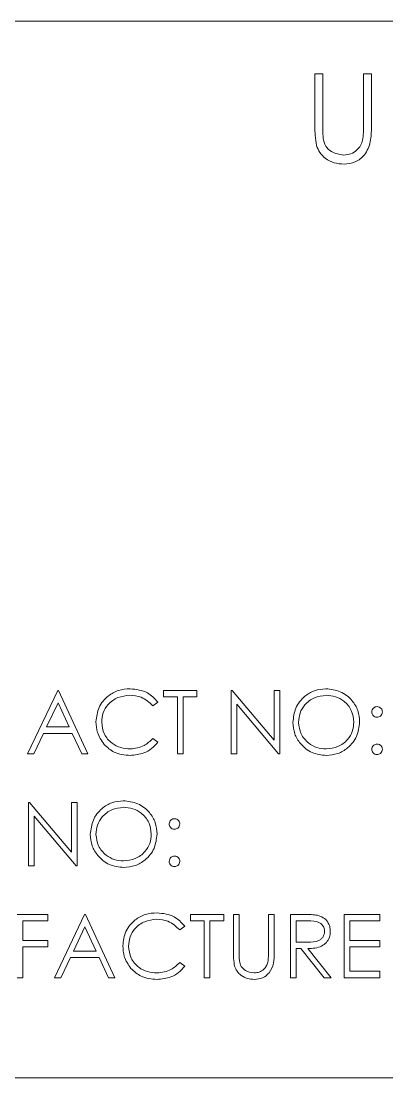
# Paper-space layout 'Layout1' of a CAD drawing. Header units: inches. Extents: x 1.4 to 42.2, y 1.7 to 32.5.
# Drawn here: x 34.1101 to 34.2398, y 29.5157 to 29.8907 of the extents above; entities that cross this region are included whole.
import ezdxf

# ---------------------------------------------------------------- set-up
doc = ezdxf.new("R2010")
doc.units = ezdxf.units.IN
doc.header["$MEASUREMENT"] = 0
doc.layers.add('SLD-0', color=179, linetype='Continuous')

psp = doc.layouts.get("Layout1")

# ---------------------------------------------------------------- linework, layer by layer
at = {"layer": 'SLD-0', "color": 179, "linetype": 'Continuous', "lineweight": 15}
for p, q in [((34.70674, 29.89065), (33.89424, 29.89065)), ((34.21427, 29.87196), (34.21708, 29.87196)), ((34.21427, 29.85308), (34.21427, 29.87196)), ((34.21708, 29.87196), (34.21708, 29.85323)), ((34.2315, 29.85323), (34.2315, 29.87196)), ((34.2315, 29.87196), (34.23431, 29.87196)), ((34.23431, 29.87196), (34.23431, 29.85308)), ((34.11241, 29.63065), (34.12308, 29.65315)), ((34.12308, 29.65315), (34.12337, 29.65315)), ((34.12337, 29.65315), (34.13376, 29.63065)), ((34.16058, 29.65084), (34.16058, 29.65315)), ((34.16058, 29.65315), (34.17241, 29.65315)), ((34.17241, 29.65315), (34.17241, 29.65084)), ((34.18453, 29.63065), (34.18453, 29.65315)), ((34.18453, 29.65315), (34.18495, 29.65315)), ((34.18495, 29.65315), (34.19981, 29.63544)), ((34.19981, 29.63544), (34.19981, 29.65315)), ((34.19981, 29.65315), (34.20183, 29.65315)), ((34.20183, 29.65315), (34.20183, 29.63065)), ((34.12321, 29.64877), (34.11913, 29.64017)), ((34.12717, 29.64017), (34.12321, 29.64877)), ((34.15856, 29.64902), (34.1568, 29.64767)), ((34.16549, 29.65084), (34.16058, 29.65084)), ((34.16549, 29.63065), (34.16549, 29.65084)), ((34.17241, 29.65084), (34.16751, 29.65084)), ((34.16751, 29.65084), (34.16751, 29.63065)), ((34.18655, 29.64832), (34.18655, 29.63065)), ((34.20137, 29.63065), (34.18655, 29.64832)), ((34.11913, 29.64017), (34.12717, 29.64017)), ((34.11804, 29.63786), (34.11461, 29.63065)), ((34.12824, 29.63786), (34.11804, 29.63786)), ((34.13156, 29.63065), (34.12824, 29.63786)), ((34.1568, 29.63613), (34.15856, 29.63479)), ((34.11461, 29.63065), (34.11241, 29.63065)), ((34.13376, 29.63065), (34.13156, 29.63065)), ((34.16751, 29.63065), (34.16549, 29.63065)), ((34.18655, 29.63065), (34.18453, 29.63065)), ((34.20183, 29.63065), (34.20137, 29.63065)), ((34.1127, 29.5909), (34.1127, 29.6134)), ((34.1127, 29.6134), (34.11312, 29.6134)), ((34.11312, 29.6134), (34.12799, 29.59569)), ((34.12799, 29.59569), (34.12799, 29.6134)), ((34.12799, 29.6134), (34.13001, 29.6134)), ((34.13001, 29.6134), (34.13001, 29.5909)), ((34.12955, 29.5909), (34.11472, 29.60857)), ((34.11472, 29.60857), (34.11472, 29.5909)), ((34.11472, 29.5909), (34.1127, 29.5909)), ((34.13001, 29.5909), (34.12955, 29.5909)), ((34.10866, 29.57365), (34.11962, 29.57365)), ((34.11962, 29.57365), (34.11962, 29.57134)), ((34.12193, 29.55115), (34.1326, 29.57365)), ((34.1326, 29.57365), (34.13289, 29.57365)), ((34.13289, 29.57365), (34.14328, 29.55115)), ((34.1701, 29.57134), (34.1701, 29.57365)), ((34.1701, 29.57365), (34.18193, 29.57365)), ((34.18193, 29.57365), (34.18193, 29.57134)), ((34.18539, 29.56006), (34.18539, 29.57365)), ((34.18539, 29.57365), (34.18741, 29.57365)), ((34.18741, 29.57365), (34.18741, 29.56017)), ((34.1978, 29.57365), (34.19981, 29.57365)), ((34.1978, 29.56017), (34.1978, 29.57365)), ((34.19981, 29.57365), (34.19981, 29.56006)), ((34.20558, 29.57365), (34.21009, 29.57365)), ((34.20558, 29.55115), (34.20558, 29.57365)), ((34.22462, 29.57365), (34.23731, 29.57365)), ((34.22462, 29.55115), (34.22462, 29.57365)), ((34.23731, 29.57365), (34.23731, 29.57134)), ((34.11962, 29.57134), (34.11068, 29.57134)), ((34.11068, 29.57134), (34.11068, 29.56442)), ((34.13272, 29.56927), (34.12865, 29.56067)), ((34.13669, 29.56067), (34.13272, 29.56927)), ((34.16808, 29.56952), (34.16632, 29.56817)), ((34.17501, 29.57134), (34.1701, 29.57134)), ((34.17501, 29.55115), (34.17501, 29.57134)), ((34.18193, 29.57134), (34.17703, 29.57134)), ((34.17703, 29.57134), (34.17703, 29.55115)), ((34.21182, 29.57134), (34.2076, 29.57134)), ((34.2076, 29.57134), (34.2076, 29.56384)), ((34.23731, 29.57134), (34.22664, 29.57134)), ((34.22664, 29.57134), (34.22664, 29.56442)), ((34.11068, 29.56442), (34.11962, 29.56442)), ((34.11962, 29.56211), (34.11068, 29.56211)), ((34.11068, 29.56211), (34.11068, 29.55115)), ((34.11962, 29.56442), (34.11962, 29.56211)), ((34.2076, 29.56384), (34.21172, 29.56381)), ((34.20924, 29.56154), (34.2076, 29.56154)), ((34.2076, 29.56154), (34.2076, 29.55115)), ((34.21751, 29.55115), (34.20924, 29.56154)), ((34.21174, 29.56154), (34.22001, 29.55115)), ((34.22664, 29.56442), (34.23731, 29.56442)), ((34.23731, 29.56211), (34.22664, 29.56211)), ((34.22664, 29.56211), (34.22664, 29.55346)), ((34.23731, 29.56442), (34.23731, 29.56211)), ((34.12755, 29.55836), (34.12413, 29.55115)), ((34.13775, 29.55836), (34.12755, 29.55836)), ((34.12865, 29.56067), (34.13669, 29.56067)), ((34.14108, 29.55115), (34.13775, 29.55836)), ((34.16632, 29.55663), (34.16808, 29.55529)), ((34.11068, 29.55115), (34.10866, 29.55115)), ((34.12413, 29.55115), (34.12193, 29.55115)), ((34.14328, 29.55115), (34.14108, 29.55115)), ((34.17703, 29.55115), (34.17501, 29.55115)), ((34.2076, 29.55115), (34.20558, 29.55115)), ((34.22001, 29.55115), (34.21751, 29.55115)), ((34.23731, 29.55115), (34.22462, 29.55115)), ((34.22664, 29.55346), (34.23731, 29.55346)), ((34.23731, 29.55346), (34.23731, 29.55115)), ((33.89424, 29.51565), (34.70674, 29.51565))]:
    psp.add_line(p, q, dxfattribs=at)
for points, knots in [([(34.21483, 29.8465), (34.21463, 29.84772), (34.21427, 29.8499), (34.21427, 29.85211), (34.21427, 29.85308)], [0, 0, 0, 0, 0.559481, 1, 1, 1, 1]), ([(34.21708, 29.85323), (34.21708, 29.85246), (34.21707, 29.85107), (34.21716, 29.84969), (34.2172, 29.84908)], [0, 0, 0, 0, 0.5601716, 1, 1, 1, 1]), ([(34.23431, 29.85308), (34.23428, 29.85134), (34.23423, 29.84788), (34.23234, 29.84326), (34.2287, 29.84035), (34.22597, 29.84005), (34.2246, 29.83991)], [0, 0, 0, 0, 0.2816582, 0.5601154, 0.7800822, 1, 1, 1, 1]), ([(34.23118, 29.84838), (34.2313, 29.84928), (34.23151, 29.85089), (34.2315, 29.85252), (34.2315, 29.85323)], [0, 0, 0, 0, 0.559599, 1, 1, 1, 1]), ([(34.2246, 29.83991), (34.22341, 29.83999), (34.22104, 29.84015), (34.21805, 29.8417), (34.21586, 29.84389), (34.21517, 29.84563), (34.21483, 29.8465)], [0, 0, 0, 0, 0.280219, 0.559918, 0.779946, 1, 1, 1, 1]), ([(34.2172, 29.84908), (34.2174, 29.84812), (34.2178, 29.84621), (34.22048, 29.84376), (34.22294, 29.84336), (34.22444, 29.84311)], [0, 0, 0, 0, 0.2810716, 0.5608286, 1, 1, 1, 1]), ([(34.22444, 29.84311), (34.2253, 29.8432), (34.22702, 29.84339), (34.22911, 29.84471), (34.23053, 29.84645), (34.23096, 29.84774), (34.23118, 29.84838)], [0, 0, 0, 0, 0.279787, 0.55937, 0.779548, 1, 1, 1, 1]), ([(34.13664, 29.64203), (34.13685, 29.6438), (34.13726, 29.64732), (34.14059, 29.65119), (34.14459, 29.65342), (34.14736, 29.65363), (34.14875, 29.65373)], [0, 0, 0, 0, 0.27951, 0.559074, 0.779372, 1, 1, 1, 1]), ([(34.14862, 29.65142), (34.14718, 29.65126), (34.14431, 29.65093), (34.14096, 29.64849), (34.13897, 29.64527), (34.13876, 29.64301), (34.13866, 29.64188)], [0, 0, 0, 0, 0.279853, 0.559516, 0.779679, 1, 1, 1, 1]), ([(34.1568, 29.64767), (34.15549, 29.64888), (34.15316, 29.65105), (34.15001, 29.65131), (34.14862, 29.65142)], [0, 0, 0, 0, 0.5584274, 1, 1, 1, 1]), ([(34.14875, 29.65373), (34.15091, 29.65349), (34.15477, 29.65306), (34.1574, 29.65026), (34.15856, 29.64902)], [0, 0, 0, 0, 0.559519, 1, 1, 1, 1]), ([(34.20645, 29.6418), (34.20666, 29.64354), (34.20707, 29.64701), (34.21015, 29.65096), (34.21404, 29.65332), (34.21677, 29.65359), (34.21813, 29.65373)], [0, 0, 0, 0, 0.279737, 0.559332, 0.77968, 1, 1, 1, 1]), ([(34.21823, 29.65142), (34.21681, 29.65124), (34.21397, 29.65087), (34.21072, 29.64836), (34.20877, 29.64517), (34.20857, 29.64293), (34.20847, 29.64181)], [0, 0, 0, 0, 0.279624, 0.55935, 0.779627, 1, 1, 1, 1]), ([(34.21813, 29.65373), (34.21989, 29.65354), (34.22342, 29.65317), (34.22736, 29.64998), (34.22976, 29.64606), (34.22999, 29.64329), (34.2301, 29.64191)], [0, 0, 0, 0, 0.2797703, 0.5593632, 0.7795704, 1, 1, 1, 1]), ([(34.22808, 29.64191), (34.22791, 29.64334), (34.22757, 29.6462), (34.22483, 29.6493), (34.22158, 29.65109), (34.21935, 29.65131), (34.21823, 29.65142)], [0, 0, 0, 0, 0.279467, 0.558873, 0.779517, 1, 1, 1, 1]), ([(34.23443, 29.64551), (34.23446, 29.64578), (34.23453, 29.64633), (34.23504, 29.64695), (34.23565, 29.64732), (34.23609, 29.64736), (34.2363, 29.64738)], [0, 0, 0, 0, 0.279534, 0.559449, 0.779684, 1, 1, 1, 1]), ([(34.2363, 29.64363), (34.23603, 29.64366), (34.23547, 29.64373), (34.23486, 29.64424), (34.23449, 29.64486), (34.23445, 29.64529), (34.23443, 29.64551)], [0, 0, 0, 0, 0.279659, 0.5593, 0.779618, 1, 1, 1, 1]), ([(34.2363, 29.64738), (34.23658, 29.64735), (34.23714, 29.64729), (34.23774, 29.64677), (34.23813, 29.64616), (34.23816, 29.64573), (34.23818, 29.64551)], [0, 0, 0, 0, 0.279621, 0.559233, 0.779532, 1, 1, 1, 1]), ([(34.23818, 29.64551), (34.23815, 29.64523), (34.23809, 29.64468), (34.23757, 29.64407), (34.23696, 29.64369), (34.23652, 29.64365), (34.2363, 29.64363)], [0, 0, 0, 0, 0.279516, 0.559346, 0.779561, 1, 1, 1, 1]), ([(34.13949, 29.63401), (34.13856, 29.63537), (34.1369, 29.63781), (34.13672, 29.64074), (34.13664, 29.64203)], [0, 0, 0, 0, 0.559028, 1, 1, 1, 1]), ([(34.13866, 29.64188), (34.13883, 29.64042), (34.13918, 29.63751), (34.14199, 29.63438), (34.14534, 29.63262), (34.14762, 29.63246), (34.14876, 29.63238)], [0, 0, 0, 0, 0.279433, 0.558916, 0.779283, 1, 1, 1, 1]), ([(34.21831, 29.63007), (34.21657, 29.63027), (34.21308, 29.63065), (34.2092, 29.63383), (34.20681, 29.6377), (34.20657, 29.64043), (34.20645, 29.6418)], [0, 0, 0, 0, 0.279664, 0.559352, 0.779635, 1, 1, 1, 1]), ([(34.20847, 29.64181), (34.20864, 29.64039), (34.20898, 29.63756), (34.2117, 29.6345), (34.21489, 29.63266), (34.21712, 29.63247), (34.21823, 29.63238)], [0, 0, 0, 0, 0.279413, 0.559077, 0.779478, 1, 1, 1, 1]), ([(34.21823, 29.63238), (34.21966, 29.63255), (34.22252, 29.63287), (34.22583, 29.63533), (34.22777, 29.63854), (34.22798, 29.64079), (34.22808, 29.64191)], [0, 0, 0, 0, 0.279831, 0.559386, 0.779651, 1, 1, 1, 1]), ([(34.2301, 29.64191), (34.2299, 29.64016), (34.22951, 29.63667), (34.2263, 29.6328), (34.22243, 29.63042), (34.21968, 29.63019), (34.21831, 29.63007)], [0, 0, 0, 0, 0.279633, 0.559348, 0.779601, 1, 1, 1, 1]), ([(34.14877, 29.63007), (34.14678, 29.63024), (34.14323, 29.63054), (34.14064, 29.63295), (34.13949, 29.63401)], [0, 0, 0, 0, 0.5598, 1, 1, 1, 1]), ([(34.14876, 29.63238), (34.1505, 29.63259), (34.15361, 29.63297), (34.15582, 29.63517), (34.1568, 29.63613)], [0, 0, 0, 0, 0.558776, 1, 1, 1, 1]), ([(34.15856, 29.63479), (34.15787, 29.634), (34.15648, 29.63241), (34.15315, 29.6305), (34.15043, 29.63023), (34.14877, 29.63007)], [0, 0, 0, 0, 0.280399, 0.560792, 1, 1, 1, 1]), ([(34.23443, 29.63224), (34.23446, 29.63251), (34.23453, 29.63307), (34.23504, 29.63368), (34.23565, 29.63406), (34.23609, 29.63409), (34.2363, 29.63411)], [0, 0, 0, 0, 0.27961, 0.559285, 0.779543, 1, 1, 1, 1]), ([(34.2363, 29.63411), (34.23658, 29.63408), (34.23714, 29.63402), (34.23774, 29.6335), (34.23813, 29.63289), (34.23816, 29.63246), (34.23818, 29.63224)], [0, 0, 0, 0, 0.279585, 0.559244, 0.779445, 1, 1, 1, 1]), ([(34.2363, 29.63036), (34.23603, 29.6304), (34.23548, 29.63046), (34.23487, 29.63097), (34.23449, 29.63159), (34.23445, 29.63202), (34.23443, 29.63224)], [0, 0, 0, 0, 0.279574, 0.559172, 0.779604, 1, 1, 1, 1]), ([(34.23818, 29.63224), (34.23815, 29.63196), (34.23808, 29.63141), (34.23757, 29.6308), (34.23696, 29.63042), (34.23652, 29.63038), (34.2363, 29.63036)], [0, 0, 0, 0, 0.279504, 0.559382, 0.779673, 1, 1, 1, 1]), ([(34.13462, 29.60205), (34.13483, 29.60379), (34.13525, 29.60726), (34.13832, 29.61121), (34.14221, 29.61357), (34.14494, 29.61384), (34.1463, 29.61398)], [0, 0, 0, 0, 0.279737, 0.559331, 0.77968, 1, 1, 1, 1]), ([(34.1463, 29.61398), (34.14807, 29.61379), (34.15159, 29.61342), (34.15554, 29.61023), (34.15793, 29.60631), (34.15816, 29.60354), (34.15828, 29.60216)], [0, 0, 0, 0, 0.2797699, 0.5593631, 0.7795703, 1, 1, 1, 1]), ([(34.1464, 29.61167), (34.14498, 29.61149), (34.14214, 29.61112), (34.13889, 29.60861), (34.13695, 29.60542), (34.13674, 29.60318), (34.13664, 29.60206)], [0, 0, 0, 0, 0.279624, 0.55935, 0.779627, 1, 1, 1, 1]), ([(34.15626, 29.60216), (34.15608, 29.60359), (34.15574, 29.60645), (34.153, 29.60955), (34.14976, 29.61134), (34.14752, 29.61156), (34.1464, 29.61167)], [0, 0, 0, 0, 0.279468, 0.558873, 0.779518, 1, 1, 1, 1]), ([(34.1626, 29.60576), (34.16264, 29.60603), (34.16271, 29.60658), (34.16321, 29.6072), (34.16383, 29.60757), (34.16426, 29.60761), (34.16448, 29.60763)], [0, 0, 0, 0, 0.279534, 0.559449, 0.779684, 1, 1, 1, 1]), ([(34.16448, 29.60763), (34.16476, 29.6076), (34.16531, 29.60754), (34.16592, 29.60702), (34.1663, 29.60641), (34.16634, 29.60598), (34.16635, 29.60576)], [0, 0, 0, 0, 0.279621, 0.559233, 0.779532, 1, 1, 1, 1]), ([(34.16448, 29.60388), (34.1642, 29.60391), (34.16365, 29.60398), (34.16304, 29.60449), (34.16266, 29.60511), (34.16262, 29.60554), (34.1626, 29.60576)], [0, 0, 0, 0, 0.279644, 0.559291, 0.779613, 1, 1, 1, 1]), ([(34.16635, 29.60576), (34.16632, 29.60548), (34.16626, 29.60493), (34.16574, 29.60432), (34.16513, 29.60394), (34.1647, 29.6039), (34.16448, 29.60388)], [0, 0, 0, 0, 0.27953, 0.559376, 0.779549, 1, 1, 1, 1]), ([(34.14648, 29.59032), (34.14474, 29.59052), (34.14125, 29.5909), (34.13738, 29.59408), (34.13499, 29.59795), (34.13474, 29.60068), (34.13462, 29.60205)], [0, 0, 0, 0, 0.279664, 0.559352, 0.779635, 1, 1, 1, 1]), ([(34.13664, 29.60206), (34.13681, 29.60064), (34.13716, 29.59781), (34.13988, 29.59475), (34.14306, 29.59291), (34.14529, 29.59272), (34.1464, 29.59263)], [0, 0, 0, 0, 0.279413, 0.559077, 0.779478, 1, 1, 1, 1]), ([(34.1464, 29.59263), (34.14783, 29.5928), (34.15069, 29.59312), (34.154, 29.59558), (34.15595, 29.59879), (34.15615, 29.60104), (34.15626, 29.60216)], [0, 0, 0, 0, 0.27983, 0.559386, 0.77965, 1, 1, 1, 1]), ([(34.15828, 29.60216), (34.15808, 29.60041), (34.15768, 29.59692), (34.15448, 29.59305), (34.1506, 29.59068), (34.14786, 29.59044), (34.14648, 29.59032)], [0, 0, 0, 0, 0.279636, 0.559341, 0.779597, 1, 1, 1, 1]), ([(34.1626, 29.59249), (34.16264, 29.59276), (34.1627, 29.59332), (34.16321, 29.59393), (34.16383, 29.59431), (34.16426, 29.59434), (34.16448, 29.59436)], [0, 0, 0, 0, 0.2796, 0.559266, 0.779567, 1, 1, 1, 1]), ([(34.16448, 29.59061), (34.1642, 29.59065), (34.16365, 29.59071), (34.16304, 29.59122), (34.16266, 29.59184), (34.16262, 29.59227), (34.1626, 29.59249)], [0, 0, 0, 0, 0.279574, 0.559172, 0.779604, 1, 1, 1, 1]), ([(34.16448, 29.59436), (34.16476, 29.59433), (34.16531, 29.59427), (34.16592, 29.59375), (34.1663, 29.59314), (34.16634, 29.59271), (34.16635, 29.59249)], [0, 0, 0, 0, 0.279585, 0.559244, 0.779445, 1, 1, 1, 1]), ([(34.16635, 29.59249), (34.16632, 29.59221), (34.16625, 29.59166), (34.16574, 29.59105), (34.16513, 29.59067), (34.16469, 29.59063), (34.16448, 29.59061)], [0, 0, 0, 0, 0.279504, 0.559381, 0.779671, 1, 1, 1, 1]), ([(34.14616, 29.56253), (34.14637, 29.5643), (34.14678, 29.56782), (34.15011, 29.57169), (34.15411, 29.57392), (34.15688, 29.57413), (34.15827, 29.57423)], [0, 0, 0, 0, 0.279511, 0.559075, 0.779372, 1, 1, 1, 1]), ([(34.15827, 29.57423), (34.16043, 29.57399), (34.16429, 29.57356), (34.16692, 29.57076), (34.16808, 29.56952)], [0, 0, 0, 0, 0.559519, 1, 1, 1, 1]), ([(34.21009, 29.57365), (34.21104, 29.57365), (34.21275, 29.57366), (34.21444, 29.57344), (34.21518, 29.57334)], [0, 0, 0, 0, 0.560241, 1, 1, 1, 1]), ([(34.21518, 29.57334), (34.21589, 29.57311), (34.2173, 29.57264), (34.21879, 29.57113), (34.21961, 29.56938), (34.21968, 29.56822), (34.21972, 29.56763)], [0, 0, 0, 0, 0.279795, 0.5595, 0.779628, 1, 1, 1, 1]), ([(34.15814, 29.57192), (34.1567, 29.57176), (34.15383, 29.57143), (34.15048, 29.56899), (34.14849, 29.56577), (34.14828, 29.56351), (34.14818, 29.56238)], [0, 0, 0, 0, 0.279853, 0.559517, 0.779679, 1, 1, 1, 1]), ([(34.16632, 29.56817), (34.16501, 29.56938), (34.16268, 29.57155), (34.15953, 29.57181), (34.15814, 29.57192)], [0, 0, 0, 0, 0.558428, 1, 1, 1, 1]), ([(34.2177, 29.56764), (34.21767, 29.56797), (34.21763, 29.56863), (34.21718, 29.56953), (34.21655, 29.57029), (34.21488, 29.57139), (34.21318, 29.57136), (34.21182, 29.57134)], [0, 0, 0, 0, 0.125306, 0.250608, 0.37596, 0.501277, 1, 1, 1, 1]), ([(34.21172, 29.56381), (34.2131, 29.56382), (34.21483, 29.56382), (34.21654, 29.56492), (34.21743, 29.56595), (34.21759, 29.56697), (34.2177, 29.56764)], [0, 0, 0, 0, 0.499825, 0.625497, 0.751222, 1, 1, 1, 1]), ([(34.21972, 29.56763), (34.21966, 29.56692), (34.21954, 29.5655), (34.21843, 29.56361), (34.21589, 29.56172), (34.21345, 29.56161), (34.21174, 29.56154)], [0, 0, 0, 0, 0.187131, 0.373982, 0.560919, 1, 1, 1, 1]), ([(34.14901, 29.55451), (34.14808, 29.55587), (34.14642, 29.55831), (34.14624, 29.56124), (34.14616, 29.56253)], [0, 0, 0, 0, 0.559028, 1, 1, 1, 1]), ([(34.14818, 29.56238), (34.14835, 29.56092), (34.14869, 29.55801), (34.15151, 29.55488), (34.15486, 29.55312), (34.15714, 29.55296), (34.15828, 29.55288)], [0, 0, 0, 0, 0.279433, 0.558916, 0.779283, 1, 1, 1, 1]), ([(34.18579, 29.55532), (34.18565, 29.5562), (34.18539, 29.55777), (34.18539, 29.55936), (34.18539, 29.56006)], [0, 0, 0, 0, 0.559501, 1, 1, 1, 1]), ([(34.18741, 29.56017), (34.18741, 29.55961), (34.1874, 29.55861), (34.18747, 29.55762), (34.1875, 29.55718)], [0, 0, 0, 0, 0.560143, 1, 1, 1, 1]), ([(34.19981, 29.56006), (34.1998, 29.55881), (34.19976, 29.55632), (34.1984, 29.55299), (34.19578, 29.55089), (34.19381, 29.55068), (34.19282, 29.55057)], [0, 0, 0, 0, 0.281643, 0.560103, 0.780079, 1, 1, 1, 1]), ([(34.19757, 29.55668), (34.19765, 29.55733), (34.1978, 29.55849), (34.1978, 29.55966), (34.1978, 29.56017)], [0, 0, 0, 0, 0.559623, 1, 1, 1, 1]), ([(34.15829, 29.55057), (34.1563, 29.55074), (34.15275, 29.55104), (34.15016, 29.55345), (34.14901, 29.55451)], [0, 0, 0, 0, 0.559801, 1, 1, 1, 1]), ([(34.15828, 29.55288), (34.16002, 29.55309), (34.16313, 29.55347), (34.16534, 29.55567), (34.16632, 29.55663)], [0, 0, 0, 0, 0.558777, 1, 1, 1, 1]), ([(34.16808, 29.55529), (34.16739, 29.5545), (34.166, 29.55291), (34.16267, 29.551), (34.15995, 29.55073), (34.15829, 29.55057)], [0, 0, 0, 0, 0.280412, 0.5608, 1, 1, 1, 1]), ([(34.19282, 29.55057), (34.19197, 29.55063), (34.19026, 29.55075), (34.18811, 29.55187), (34.18653, 29.55344), (34.18604, 29.55469), (34.18579, 29.55532)], [0, 0, 0, 0, 0.280221, 0.559905, 0.779955, 1, 1, 1, 1]), ([(34.1875, 29.55718), (34.18764, 29.55649), (34.18793, 29.55512), (34.18986, 29.55335), (34.19163, 29.55306), (34.19271, 29.55288)], [0, 0, 0, 0, 0.281051, 0.560811, 1, 1, 1, 1]), ([(34.19271, 29.55288), (34.19333, 29.55295), (34.19457, 29.55308), (34.19607, 29.55403), (34.1971, 29.55529), (34.19741, 29.55621), (34.19757, 29.55668)], [0, 0, 0, 0, 0.279786, 0.559371, 0.779546, 1, 1, 1, 1])]:
    psp.add_open_spline(points, degree=3, knots=knots, dxfattribs=at)

doc.saveas('drawing.dxf')
